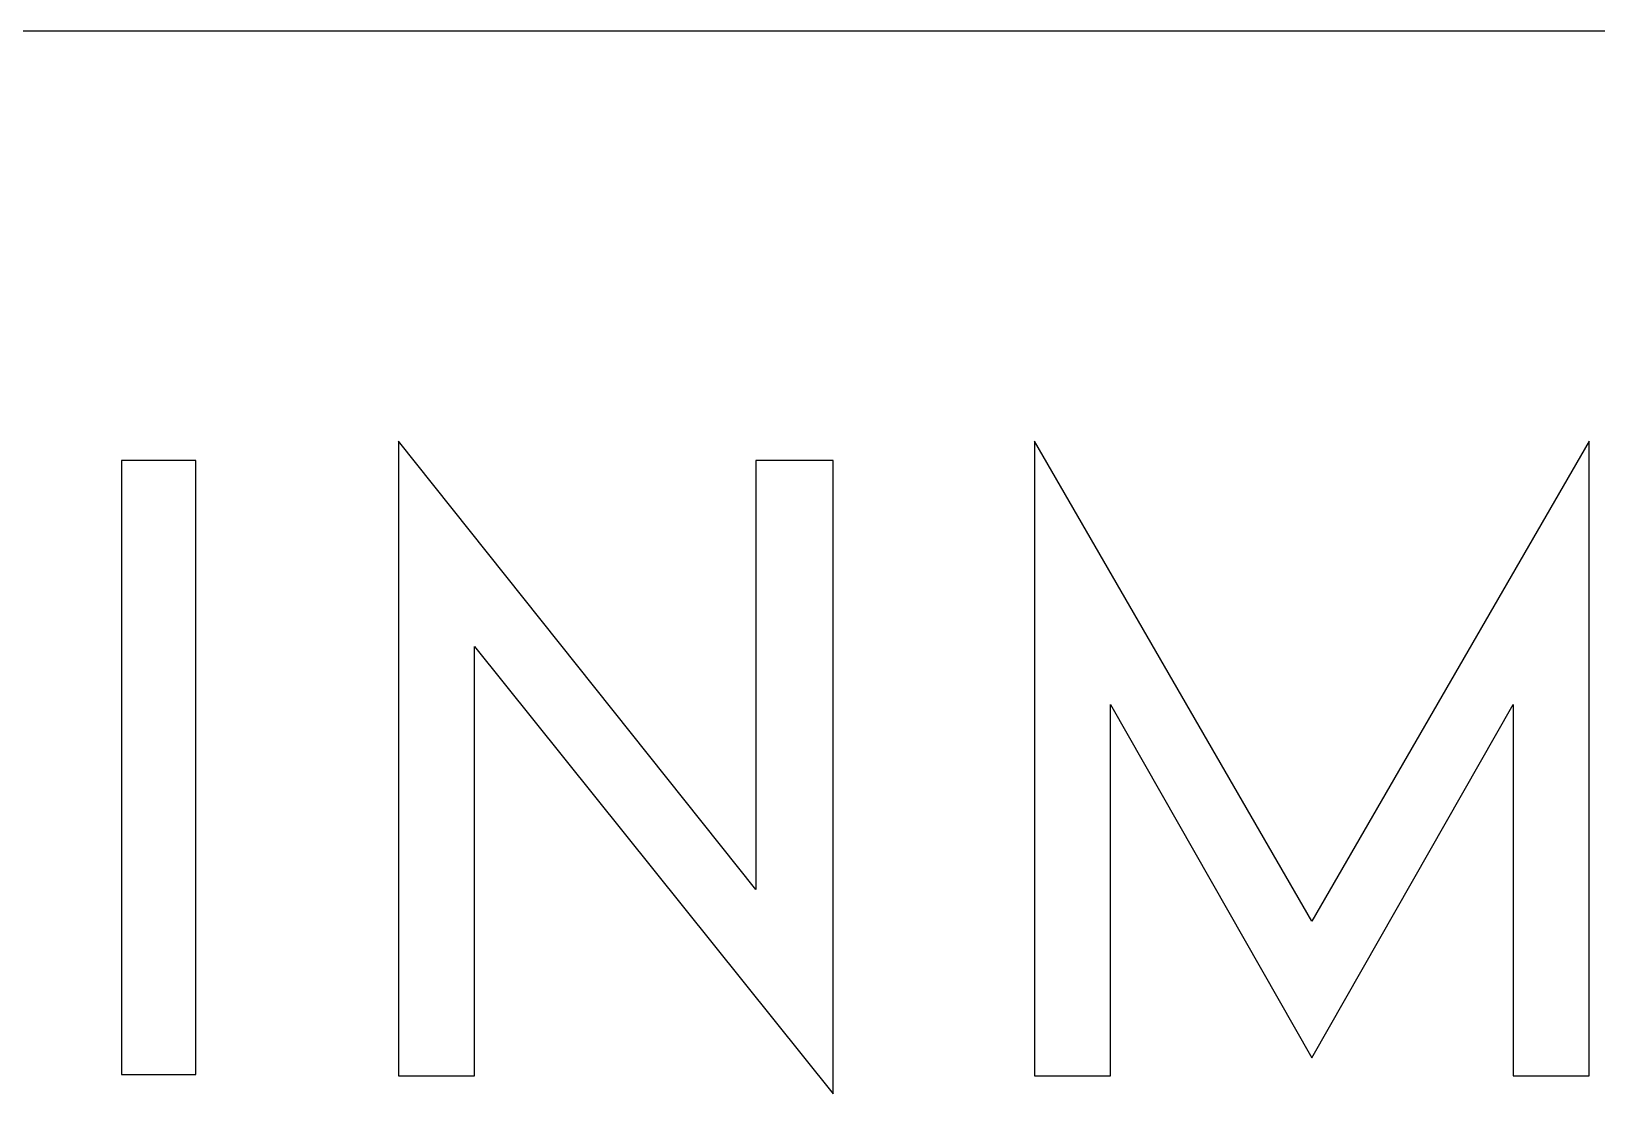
# Model space of a CAD drawing. Header units: metres. Extents: x 13 to 600, y -782 to -15.
# Drawn here: x 129.6 to 197.7, y -61.4 to -15.2 of the extents above; entities that cross this region are included whole.
import ezdxf

# ---------------------------------------------------------------- set-up
doc = ezdxf.new("R2010")
doc.units = ezdxf.units.M

msp = doc.modelspace()

# ---------------------------------------------------------------- linework, layer by layer
for p, q in [((573.3, -15.18), (40.26, -15.18)), ((161.1, -52.5), (145.56, -33)), ((145.56, -33), (145.56, -60.6)), ((173.22, -33), (173.22, -60.6)), ((185.28, -53.88), (173.22, -33)), ((197.34, -33), (185.28, -53.88)), ((197.34, -60.6), (197.34, -33)), ((136.74, -33.84), (133.5, -33.84)), ((133.5, -33.84), (133.5, -60.54)), ((136.74, -60.54), (136.74, -33.84)), ((164.46, -33.84), (161.1, -33.84)), ((161.1, -33.84), (161.1, -52.5)), ((164.46, -61.38), (164.46, -33.84)), ((148.86, -60.6), (148.86, -41.94)), ((148.86, -41.94), (164.46, -61.38)), ((176.52, -60.6), (176.52, -44.46)), ((176.52, -44.46), (185.28, -59.82)), ((185.28, -59.82), (194.04, -44.46)), ((194.04, -44.46), (194.04, -60.6)), ((133.5, -60.54), (136.74, -60.54)), ((145.56, -60.6), (148.86, -60.6)), ((173.22, -60.6), (176.52, -60.6)), ((194.04, -60.6), (197.34, -60.6))]:
    msp.add_line(p, q)

doc.saveas('drawing.dxf')
